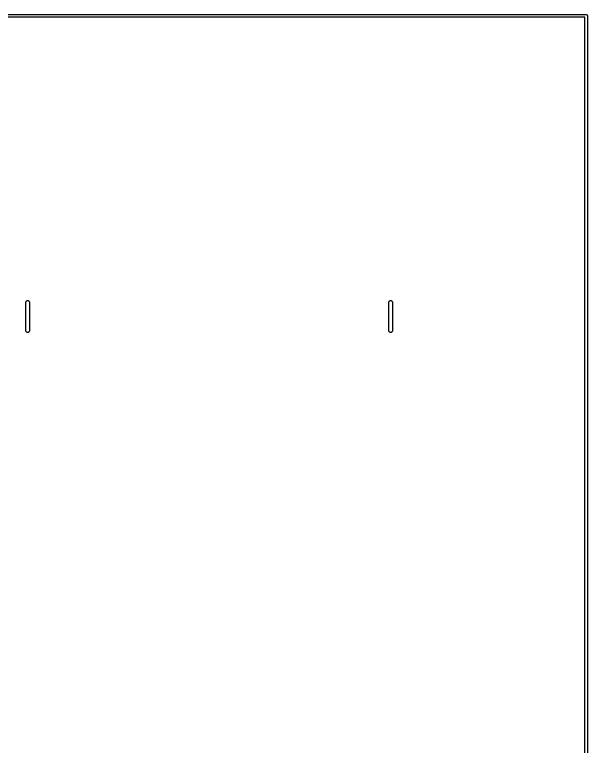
# Model space of a CAD drawing. Extents: x 0 to 3.94, y 0 to 3.07.
# Drawn here: x 1.153 to 2.353, y 1.535 to 3.067 of the extents above; entities that cross this region are included whole.
import ezdxf

# ---------------------------------------------------------------- set-up
doc = ezdxf.new("R2010")
doc.units = 0
doc.header["$MEASUREMENT"] = 0
doc.layers.add('BLACK', color=7, linetype='CONTINUOUS')

msp = doc.modelspace()

# ---------------------------------------------------------------- linework, layer by layer
at = {"layer": 'BLACK', "linetype": 'CONTINUOUS'}
for p, q in [((0, 3.0675), (2.35, 3.0675)), ((2.35, 3.0675), (2.3518, 3.0667)), ((2.3518, 3.0667), (2.3525, 3.065)), ((2.3525, 3.065), (2.3525, 0.0059)), ((2.3475, 3.0625), (0.0025, 3.0625)), ((2.3475, 0.0084), (2.3475, 3.0625)), ((1.1767, 2.4654), (1.1774, 2.4677)), ((1.1774, 2.4677), (1.1794, 2.4692)), ((1.1794, 2.4692), (1.1818, 2.4692)), ((1.1818, 2.4692), (1.1838, 2.4677)), ((1.1838, 2.4677), (1.1846, 2.4654)), ((1.9365, 2.4654), (1.9373, 2.4677)), ((1.9373, 2.4677), (1.9392, 2.4692)), ((1.9392, 2.4692), (1.9417, 2.4692)), ((1.9417, 2.4692), (1.9437, 2.4677)), ((1.9437, 2.4677), (1.9444, 2.4654)), ((1.1767, 2.4054), (1.1767, 2.4654)), ((1.1846, 2.4654), (1.1846, 2.4054)), ((1.9365, 2.4054), (1.9365, 2.4654)), ((1.9444, 2.4654), (1.9444, 2.4054)), ((1.1774, 2.4031), (1.1767, 2.4054)), ((1.1846, 2.4054), (1.1838, 2.4031)), ((1.9373, 2.4031), (1.9365, 2.4054)), ((1.9444, 2.4054), (1.9437, 2.4031)), ((1.1794, 2.4017), (1.1774, 2.4031)), ((1.1818, 2.4017), (1.1794, 2.4017)), ((1.1838, 2.4031), (1.1818, 2.4017)), ((1.9392, 2.4017), (1.9373, 2.4031)), ((1.9417, 2.4017), (1.9392, 2.4017)), ((1.9437, 2.4031), (1.9417, 2.4017))]:
    msp.add_line(p, q, dxfattribs=at)

doc.saveas('drawing.dxf')
